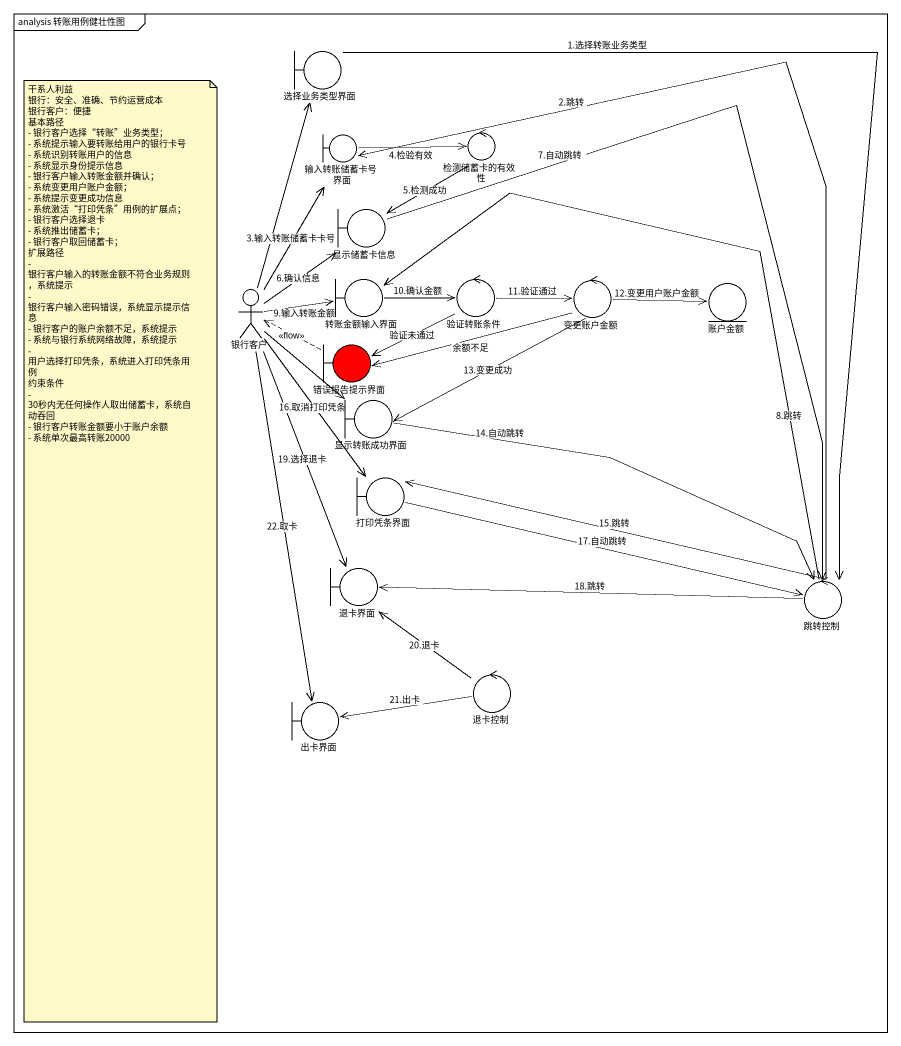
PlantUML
@startuml
mainframe analysis 转账用例健壮性图
boundary 选择业务类型界面
boundary 输入转账储蓄卡号界面
control 检测储蓄卡的有效性
boundary 显示储蓄卡信息
actor 银行客户
boundary 转账金额输入界面
control 验证转账条件
control 变更账户金额
entity 账户金额
boundary 错误报告提示界面 #FF0000
boundary 显示转账成功界面
boundary 打印凭条界面
boundary 退卡界面
control 跳转控制
control 退卡控制
boundary 出卡界面
选择业务类型界面 --> 跳转控制 : 1.选择转账业务类型
输入转账储蓄卡号界面 -right-> 检测储蓄卡的有效性 : 4.检验有效
检测储蓄卡的有效性 --> 显示储蓄卡信息 : 5.检测成功
显示储蓄卡信息 --> 跳转控制 : 7.自动跳转
银行客户 -up-> 选择业务类型界面
银行客户 -up-> 输入转账储蓄卡号界面 : 3.输入转账储蓄卡卡号
银行客户 -up-> 显示储蓄卡信息 : 6.确认信息
银行客户 -right-> 转账金额输入界面 : 9.输入转账金额
银行客户 --> 显示转账成功界面
银行客户 --> 打印凭条界面 : 16.取消打印凭条
银行客户 --> 退卡界面 : 19.选择退卡
银行客户 --> 出卡界面 : 22.取卡
转账金额输入界面 -right-> 验证转账条件 : 10.确认金额
验证转账条件 -right-> 变更账户金额 : 11.验证通过
验证转账条件 -left-> 错误报告提示界面 : 验证未通过
变更账户金额 -right-> 账户金额 : 12.变更用户账户金额
变更账户金额 -left-> 错误报告提示界面 : 余额不足
变更账户金额 -left-> 显示转账成功界面 : 13.变更成功
错误报告提示界面 .left.> 银行客户 : <<flow>>
显示转账成功界面 -right-> 跳转控制 : 14.自动跳转
打印凭条界面 -right-> 跳转控制 : 17.自动跳转
跳转控制 -up-> 输入转账储蓄卡号界面 : 2.跳转
跳转控制 -up-> 转账金额输入界面 : 8.跳转
跳转控制 -left-> 打印凭条界面 : 15.跳转
跳转控制 -left-> 退卡界面 : 18.跳转
退卡控制 -up-> 退卡界面 : 20.退卡
出卡界面 <-right- 退卡控制 : 21.出卡
note as N1
  干系人利益
  银行：安全、准确、节约运营成本
  银行客户：便捷
  基本路径
  - 银行客户选择“转账”业务类型；
  - 系统提示输入要转账给用户的银行卡号
  - 系统识别转账用户的信息
  - 系统显示身份提示信息
  - 银行客户输入转账金额并确认；
  - 系统变更用户账户金额；
  - 系统提示变更成功信息
  - 系统激活“打印凭条”用例的扩展点；
  - 银行客户选择退卡
  - 系统推出储蓄卡；
  - 银行客户取回储蓄卡；
  扩展路径
  - 银行客户输入的转账金额不符合业务规则，系统提示
  - 银行客户输入密码错误，系统显示提示信息
  - 银行客户的账户余额不足，系统提示
  - 系统与银行系统网络故障，系统提示
  - 用户选择打印凭条，系统进入打印凭条用例
  约束条件
  - 30秒内无任何操作人取出储蓄卡，系统自动吞回
  - 银行客户转账金额要小于账户余额
  - 系统单次最高转账20000
end note
@enduml
